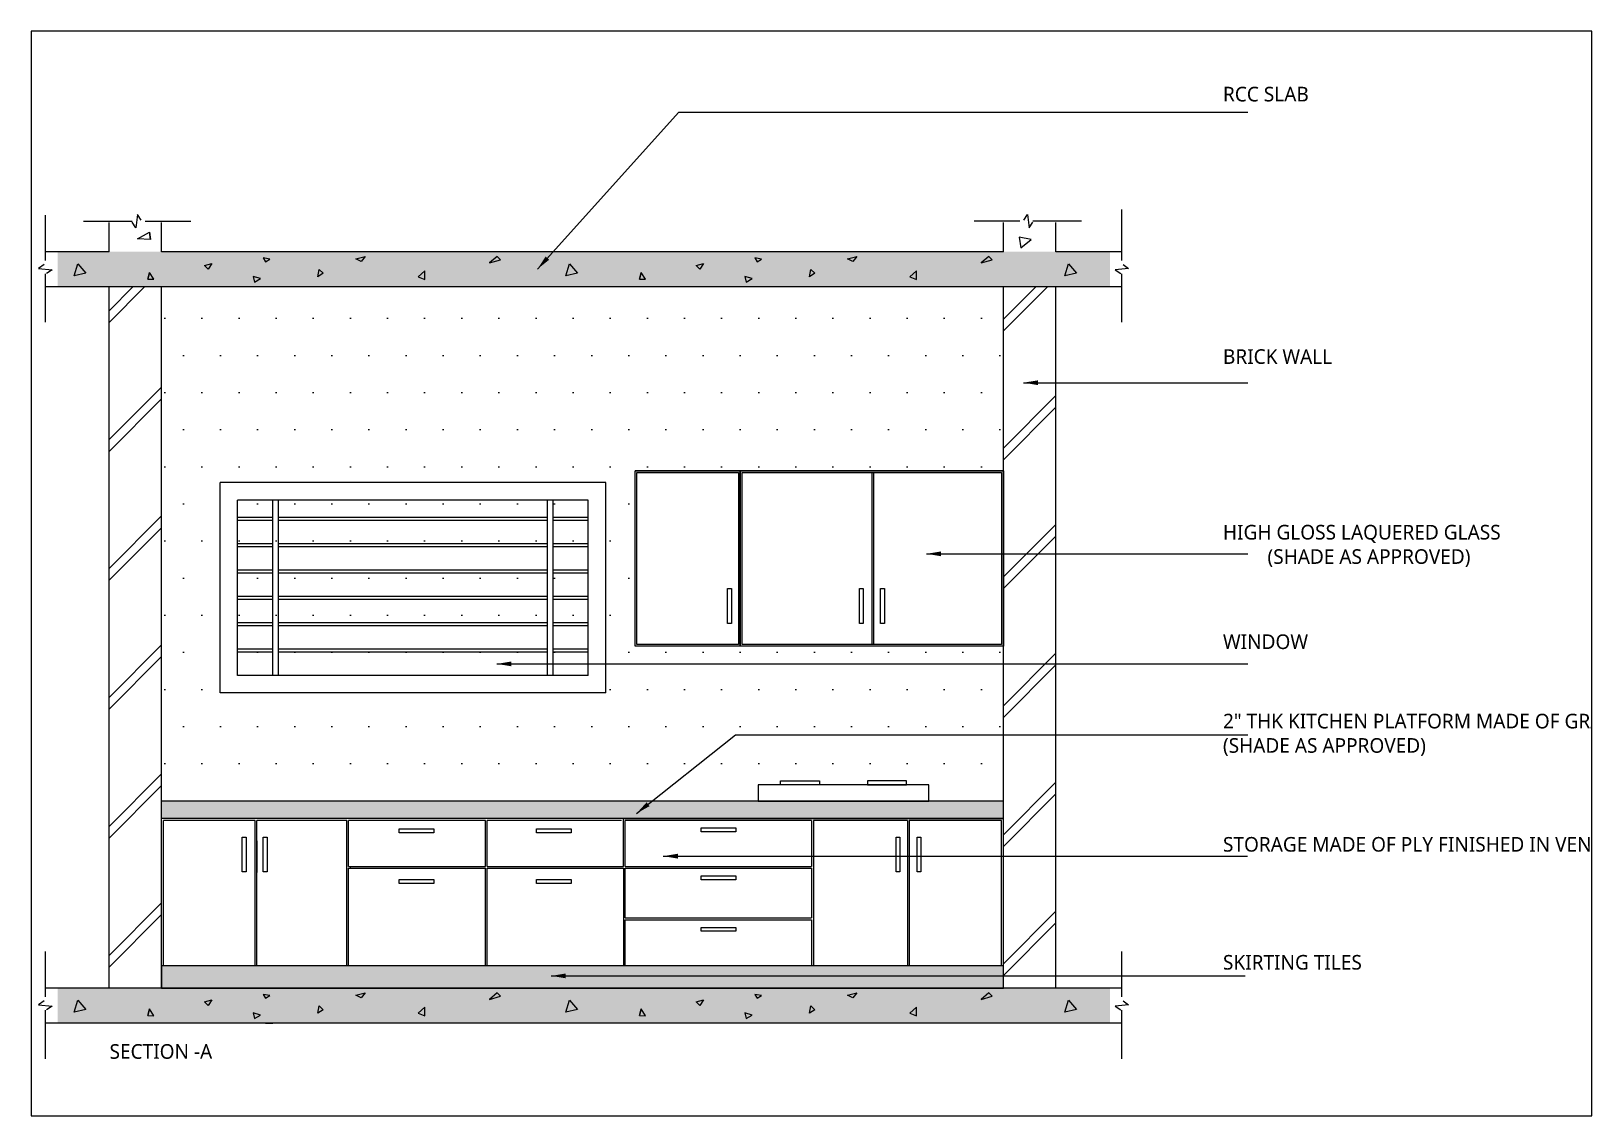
# Paper-space layout 'Layout6' of a CAD drawing. Header units: millimetres. Extents: x 29 to 257, y 20 to 178.
# The model-space entities are those that its viewports show. They can reach past a viewport. Long polylines and large blocks are cut down to what shows.
import ezdxf

# ---------------------------------------------------------------- set-up
doc = ezdxf.new("R2010")
doc.units = ezdxf.units.MM
doc.styles.get("Standard").update_dxf_attribs({"font": 'yugothic.ttf'})
doc.dimstyles.new('ISO-25', dxfattribs={"dimtxt": 2.5, "dimasz": 2.5, "dimexe": 1.25, "dimexo": 0.625, "dimtad": 1, "dimlunit": 4, "dimtxsty": 'Standard', "dimcen": 2.5, "dimadec": 0, "dimazin": 0, "dimtfac": 1, "dimtmove": 0, "dimatfit": 3, "dimfxl": 1, "dimarcsym": 0})

msp = doc.modelspace()

# ---------------------------------------------------------------- hatches: boundary and pattern name
h = msp.add_hatch()
h.set_pattern_fill('DOTS', color=256, style=0)
h.set_pattern_definition([(0, (-255.4378, -298.388), (0.79375, 1.5875), [0, -1.5875])])
h.paths.add_polyline_path([(1538.186, 297.214), (1358.159, 297.214), (1358.159, 291.214), (1538.186, 291.214)])
h = msp.add_hatch()
h.set_pattern_fill('JIS_LC_8A', color=256, scale=2, style=0)
h.set_pattern_definition([(45, (-255.438, -298.388), (-11.03087, 11.03087), []), (45, (-253.438, -298.388), (-11.03087, 11.03087), [])])
h.paths.add_polyline_path([(1375.967, 291.214), (1366.967, 291.214), (1366.967, 171.214), (1375.967, 171.214)])
h.paths.add_polyline_path([(1519.967, 171.214), (1528.967, 171.214), (1528.967, 291.214), (1519.967, 291.214)])
h = msp.add_hatch()
h.set_pattern_fill('DOTS', color=256, scale=4, style=0)
h.set_pattern_definition([(0, (-255.438, -298.388), (3.175, 6.35), [0, -6.35])])
h.paths.add_polyline_path([(1375.967, 291.214), (1375.967, 203.214), (1478.015, 203.214), (1478.015, 206.008), (1481.835, 206.008), (1481.835, 206.692), (1488.496, 206.692), (1488.496, 206.008), (1496.714, 206.008), (1496.714, 206.692), (1503.375, 206.692), (1503.375, 206.008), (1507.195, 206.008), (1507.195, 203.214), (1519.967, 203.214), (1519.967, 229.714), (1474.967, 229.714), (1456.967, 229.714), (1456.967, 259.714), (1474.967, 259.714), (1519.967, 259.714), (1519.967, 291.214)])
h.paths.add_polyline_path([(1451.967, 257.714), (1451.967, 221.714), (1385.967, 221.714), (1385.967, 257.714)], flags=16)
h.paths.add_polyline_path([(1388.967, 254.714), (1388.967, 224.714), (1448.967, 224.714), (1448.967, 254.714)], flags=0)
h = msp.add_hatch()
h.set_pattern_fill('ZIGZAG', color=256, scale=0.4, style=0)
h.set_pattern_definition([(0, (-255.4378, -294.888), (1.27, 1.27), [1.27, -1.27]), (90, (-254.1678, -294.888), (-1.27, 1.27), [1.27, -1.27])])
h.paths.add_polyline_path([(1519.967, 203.214), (1375.967, 203.214), (1375.967, 200.214), (1519.967, 200.214)])
h = msp.add_hatch()
h.set_pattern_fill('ZIGZAG', color=256, scale=0.4, style=0)
h.set_pattern_definition([(0, (0, 0), (1.27, 1.27), [1.27, -1.27]), (90, (1.27, 0), (-1.27, 1.27), [1.27, -1.27])])
h.paths.add_polyline_path([(1519.967, 171.214), (1519.967, 175.014), (1375.967, 175.014), (1375.967, 171.214)])
h = msp.add_hatch()
h.set_pattern_fill('DOTS', color=256, style=0)
h.set_pattern_definition([(0, (-255.4378, -424.388), (0.79375, 1.5875), [0, -1.5875])])
h.paths.add_polyline_path([(1538.186, 171.214), (1358.159, 171.214), (1358.159, 165.214), (1538.186, 165.214)])

# ---------------------------------------------------------------- linework, layer by layer
for p, q in [((1366.967, 297.214), (1366.967, 302.214)), ((1371.58, 301.28), (1370.931, 302.241)), ((1371.821, 303.586), (1371.58, 301.28)), ((1372.469, 302.625), (1371.821, 303.586)), ((1375.967, 297.214), (1375.967, 302.214)), ((1519.967, 297.214), (1519.967, 302.214)), ((1523.464, 302.625), (1524.113, 303.586)), ((1524.113, 303.586), (1524.354, 301.28)), ((1524.354, 301.28), (1525.003, 302.241)), ((1528.967, 297.214), (1528.967, 302.214)), ((1371.864, 299.414), (1373.902, 300.572)), ((1374.041, 299.279), (1371.864, 299.414)), ((1374.041, 299.279), (1373.902, 300.572)), ((1373.902, 300.572), (1374.041, 299.279)), ((1374.041, 299.279), (1374.041, 299.279)), ((1524.712, 299.315), (1522.686, 299.72)), ((1522.686, 299.72), (1522.97, 297.858)), ((1522.97, 297.858), (1524.712, 299.315)), ((1366.967, 297.214), (1356.086, 297.214)), ((1519.967, 297.214), (1375.967, 297.214)), ((1409.181, 295.993), (1410.766, 296.395)), ((1410.766, 296.395), (1410.121, 295.563)), ((1433.384, 296.391), (1432.039, 295.286)), ((1433.952, 295.839), (1433.384, 296.391)), ((1493.287, 295.993), (1494.872, 296.395)), ((1494.872, 296.395), (1494.227, 295.563)), ((1517.49, 296.391), (1516.144, 295.286)), ((1518.058, 295.839), (1517.49, 296.391)), ((1540.246, 297.214), (1528.967, 297.214)), ((1355.894, 295.011), (1354.934, 294.362)), ((1354.934, 294.362), (1357.239, 294.122)), ((1357.239, 294.122), (1356.279, 293.473)), ((1361.034, 293.085), (1361.643, 295.162)), ((1361.643, 295.162), (1363.013, 293.541)), ((1373.619, 292.527), (1373.906, 293.673)), ((1373.906, 293.673), (1373.619, 292.527)), ((1374.624, 292.493), (1373.906, 293.673)), ((1383.33, 294.855), (1384.556, 295.2)), ((1383.943, 294.227), (1383.33, 294.855)), ((1384.556, 295.2), (1383.943, 294.227)), ((1394.489, 295.941), (1393.36, 296.137)), ((1393.36, 296.137), (1393.752, 295.5)), ((1393.752, 295.5), (1394.489, 295.941)), ((1402.671, 292.914), (1402.944, 294.166)), ((1402.944, 294.166), (1403.6, 293.511)), ((1410.121, 295.563), (1409.181, 295.993)), ((1421.015, 293.93), (1419.852, 292.911)), ((1421.015, 292.46), (1421.015, 293.93)), ((1432.039, 295.286), (1433.952, 295.839)), ((1445.14, 293.085), (1445.749, 295.162)), ((1445.749, 295.162), (1447.119, 293.541)), ((1457.725, 292.527), (1458.012, 293.673)), ((1458.012, 293.673), (1457.725, 292.527)), ((1458.73, 292.493), (1458.012, 293.673)), ((1467.436, 294.855), (1468.662, 295.2)), ((1468.049, 294.227), (1467.436, 294.855)), ((1468.662, 295.2), (1468.049, 294.227)), ((1478.594, 295.941), (1477.466, 296.137)), ((1477.466, 296.137), (1477.858, 295.5)), ((1477.858, 295.5), (1478.594, 295.941)), ((1486.777, 292.914), (1487.05, 294.166)), ((1487.05, 294.166), (1487.706, 293.511)), ((1494.227, 295.563), (1493.287, 295.993)), ((1505.121, 293.93), (1503.958, 292.911)), ((1505.121, 292.46), (1505.121, 293.93)), ((1516.144, 295.286), (1518.058, 295.839)), ((1530.489, 293.085), (1531.098, 295.162)), ((1531.098, 295.162), (1532.468, 293.541)), ((1541.399, 294.362), (1539.093, 294.122)), ((1541.399, 294.362), (1539.093, 294.122)), ((1539.093, 294.122), (1540.054, 293.473)), ((1539.093, 294.122), (1540.054, 293.473)), ((1540.438, 295.011), (1541.399, 294.362)), ((1540.438, 295.011), (1541.399, 294.362)), ((1540.246, 291.214), (1356.086, 291.214)), ((1363.013, 293.541), (1361.034, 293.085)), ((1366.967, 171.214), (1366.967, 291.214)), ((1373.619, 292.527), (1374.624, 292.493)), ((1375.967, 171.214), (1375.967, 291.214)), ((1392.869, 292.608), (1391.617, 292.976)), ((1391.617, 292.976), (1391.838, 291.995)), ((1391.838, 291.995), (1392.869, 292.608)), ((1403.6, 293.511), (1402.671, 292.914)), ((1403.6, 293.511), (1403.6, 293.511)), ((1419.852, 292.911), (1421.015, 292.46)), ((1447.119, 293.541), (1445.14, 293.085)), ((1457.725, 292.527), (1458.73, 292.493)), ((1476.975, 292.608), (1475.723, 292.976)), ((1475.723, 292.976), (1475.944, 291.995)), ((1475.944, 291.995), (1476.975, 292.608)), ((1487.706, 293.511), (1486.777, 292.914)), ((1487.706, 293.511), (1487.706, 293.511)), ((1503.958, 292.911), (1505.121, 292.46)), ((1519.967, 171.214), (1519.967, 291.214)), ((1519.967, 171.214), (1519.967, 291.214)), ((1528.967, 171.214), (1528.967, 291.214)), ((1532.468, 293.541), (1530.489, 293.085)), ((1456.967, 229.714), (1456.967, 259.714)), ((1519.967, 259.714), (1456.967, 259.714)), ((1474.967, 229.714), (1474.967, 259.714)), ((1497.467, 259.414), (1497.467, 230.014)), ((1497.767, 259.414), (1497.767, 230.014)), ((1385.967, 221.714), (1385.967, 257.714)), ((1451.967, 257.714), (1385.967, 257.714)), ((1451.967, 221.714), (1451.967, 257.714)), ((1388.967, 224.714), (1388.967, 254.714)), ((1448.967, 254.714), (1388.967, 254.714)), ((1394.967, 224.714), (1394.967, 254.714)), ((1395.967, 224.714), (1395.967, 254.714)), ((1441.967, 224.714), (1441.967, 254.714)), ((1442.967, 224.714), (1442.967, 254.714)), ((1448.967, 224.714), (1448.967, 254.714)), ((1394.967, 251.714), (1388.967, 251.714)), ((1394.967, 251.214), (1388.967, 251.214)), ((1441.967, 251.714), (1395.967, 251.714)), ((1441.967, 251.214), (1395.967, 251.214)), ((1448.967, 251.714), (1442.967, 251.714)), ((1448.967, 251.214), (1442.967, 251.214)), ((1394.967, 247.214), (1388.967, 247.214)), ((1394.967, 246.714), (1388.967, 246.714)), ((1441.967, 247.214), (1395.967, 247.214)), ((1441.967, 246.714), (1395.967, 246.714)), ((1448.967, 247.214), (1442.967, 247.214)), ((1448.967, 246.714), (1442.967, 246.714)), ((1394.967, 242.714), (1388.967, 242.714)), ((1394.967, 242.214), (1388.967, 242.214)), ((1441.967, 242.714), (1395.967, 242.714)), ((1441.967, 242.214), (1395.967, 242.214)), ((1448.967, 242.714), (1442.967, 242.714)), ((1448.967, 242.214), (1442.967, 242.214)), ((1394.967, 238.214), (1388.967, 238.214)), ((1394.967, 237.714), (1388.967, 237.714)), ((1441.967, 238.214), (1395.967, 238.214)), ((1441.967, 237.714), (1395.967, 237.714)), ((1448.967, 238.214), (1442.967, 238.214)), ((1448.967, 237.714), (1442.967, 237.714)), ((1394.967, 233.714), (1388.967, 233.714)), ((1394.967, 233.214), (1388.967, 233.214)), ((1441.967, 233.714), (1395.967, 233.714)), ((1441.967, 233.214), (1395.967, 233.214)), ((1448.967, 233.714), (1442.967, 233.714)), ((1448.967, 233.214), (1442.967, 233.214)), ((1519.967, 229.714), (1456.967, 229.714)), ((1394.967, 229.214), (1388.967, 229.214)), ((1394.967, 228.714), (1388.967, 228.714)), ((1441.967, 229.214), (1395.967, 229.214)), ((1441.967, 228.714), (1395.967, 228.714)), ((1448.967, 229.214), (1442.967, 229.214)), ((1448.967, 228.714), (1442.967, 228.714)), ((1448.967, 224.714), (1388.967, 224.714)), ((1451.967, 221.714), (1385.967, 221.714)), ((1519.967, 203.214), (1375.967, 203.214)), ((1519.967, 200.214), (1375.967, 200.214)), ((1376.267, 175.014), (1376.267, 199.914)), ((1391.967, 199.914), (1376.267, 199.914)), ((1391.967, 175.014), (1391.967, 199.914)), ((1407.667, 199.914), (1392.267, 199.914)), ((1392.267, 175.014), (1392.267, 199.914)), ((1407.667, 175.014), (1407.667, 199.914)), ((1407.967, 192.014), (1407.967, 199.914)), ((1431.367, 199.914), (1407.967, 199.914)), ((1431.367, 199.914), (1431.267, 199.914)), ((1431.367, 192.014), (1431.367, 199.914)), ((1454.667, 199.914), (1431.667, 199.914)), ((1431.667, 192.014), (1431.667, 199.914)), ((1454.967, 200.214), (1519.967, 200.214)), ((1454.967, 192.014), (1454.967, 200.214)), ((1454.967, 192.014), (1454.967, 200.214)), ((1455.267, 192.014), (1455.267, 199.914)), ((1487.167, 199.914), (1455.267, 199.914)), ((1487.167, 199.914), (1487.167, 192.014)), ((1487.467, 200.214), (1519.667, 200.214)), ((1503.567, 199.914), (1487.467, 199.914)), ((1487.467, 199.914), (1487.467, 175.014)), ((1503.567, 199.914), (1503.567, 175.014)), ((1519.667, 199.914), (1503.867, 199.914)), ((1503.867, 199.914), (1503.867, 175.014)), ((1519.667, 175.014), (1519.667, 199.914)), ((1407.967, 192.014), (1431.367, 192.014)), ((1407.967, 175.014), (1407.967, 191.714)), ((1407.967, 191.714), (1431.367, 191.714)), ((1431.267, 192.014), (1431.367, 192.014)), ((1431.267, 191.714), (1431.367, 191.714)), ((1431.367, 175.014), (1431.367, 191.714)), ((1431.667, 192.014), (1454.967, 192.014)), ((1431.667, 175.014), (1431.667, 191.714)), ((1431.667, 191.714), (1454.967, 191.714)), ((1454.967, 191.714), (1454.967, 175.014)), ((1455.267, 192.014), (1487.167, 192.014)), ((1455.267, 183.214), (1455.267, 191.714)), ((1455.267, 191.714), (1487.167, 191.714)), ((1487.167, 191.714), (1487.167, 183.214)), ((1455.267, 183.214), (1487.167, 183.214)), ((1455.267, 175.014), (1455.267, 182.914)), ((1455.267, 182.914), (1487.167, 182.914)), ((1487.167, 182.914), (1487.167, 175.014)), ((1391.967, 175.014), (1376.267, 175.014)), ((1407.667, 175.014), (1392.267, 175.014)), ((1431.367, 175.014), (1407.967, 175.014)), ((1431.367, 175.014), (1431.267, 175.014)), ((1454.967, 175.014), (1431.667, 175.014)), ((1487.167, 175.014), (1455.267, 175.014)), ((1503.567, 175.014), (1487.467, 175.014)), ((1519.667, 175.014), (1503.867, 175.014)), ((1540.246, 171.214), (1356.086, 171.214)), ((1355.894, 169.011), (1354.934, 168.362)), ((1354.934, 168.362), (1357.239, 168.122)), ((1361.034, 167.085), (1361.643, 169.162)), ((1361.643, 169.162), (1363.013, 167.541)), ((1383.33, 168.855), (1384.556, 169.2)), ((1383.943, 168.227), (1383.33, 168.855)), ((1384.556, 169.2), (1383.943, 168.227)), ((1394.489, 169.941), (1393.36, 170.137)), ((1393.36, 170.137), (1393.752, 169.5)), ((1393.752, 169.5), (1394.489, 169.941)), ((1409.181, 169.993), (1410.766, 170.395)), ((1410.121, 169.563), (1409.181, 169.993)), ((1410.766, 170.395), (1410.121, 169.563)), ((1433.384, 170.391), (1432.039, 169.286)), ((1432.039, 169.286), (1433.952, 169.839)), ((1433.952, 169.839), (1433.384, 170.391)), ((1445.14, 167.085), (1445.749, 169.162)), ((1445.749, 169.162), (1447.119, 167.541)), ((1467.436, 168.855), (1468.662, 169.2)), ((1468.049, 168.227), (1467.436, 168.855)), ((1468.662, 169.2), (1468.049, 168.227)), ((1478.594, 169.941), (1477.466, 170.137)), ((1477.466, 170.137), (1477.858, 169.5)), ((1477.858, 169.5), (1478.594, 169.941)), ((1493.287, 169.993), (1494.872, 170.395)), ((1494.227, 169.563), (1493.287, 169.993)), ((1494.872, 170.395), (1494.227, 169.563)), ((1517.49, 170.391), (1516.144, 169.286)), ((1516.144, 169.286), (1518.058, 169.839)), ((1518.058, 169.839), (1517.49, 170.391)), ((1530.489, 167.085), (1531.098, 169.162)), ((1531.098, 169.162), (1532.468, 167.541)), ((1541.399, 168.362), (1539.093, 168.122)), ((1540.438, 169.011), (1541.399, 168.362)), ((1357.239, 168.122), (1356.279, 167.473)), ((1363.013, 167.541), (1361.034, 167.085)), ((1373.619, 166.527), (1373.906, 167.673)), ((1373.906, 167.673), (1373.619, 166.527)), ((1373.619, 166.527), (1374.624, 166.493)), ((1374.624, 166.493), (1373.906, 167.673)), ((1392.869, 166.608), (1391.617, 166.976)), ((1391.617, 166.976), (1391.838, 165.995)), ((1391.838, 165.995), (1392.869, 166.608)), ((1402.671, 166.914), (1402.944, 168.166)), ((1403.6, 167.511), (1402.671, 166.914)), ((1402.944, 168.166), (1403.6, 167.511)), ((1403.6, 167.511), (1403.6, 167.511)), ((1421.015, 167.93), (1419.852, 166.911)), ((1419.852, 166.911), (1421.015, 166.46)), ((1421.015, 166.46), (1421.015, 167.93)), ((1447.119, 167.541), (1445.14, 167.085)), ((1457.725, 166.527), (1458.012, 167.673)), ((1458.012, 167.673), (1457.725, 166.527)), ((1457.725, 166.527), (1458.73, 166.493)), ((1458.73, 166.493), (1458.012, 167.673)), ((1476.975, 166.608), (1475.723, 166.976)), ((1475.723, 166.976), (1475.944, 165.995)), ((1475.944, 165.995), (1476.975, 166.608)), ((1486.777, 166.914), (1487.05, 168.166)), ((1487.706, 167.511), (1486.777, 166.914)), ((1487.05, 168.166), (1487.706, 167.511)), ((1487.706, 167.511), (1487.706, 167.511)), ((1505.121, 167.93), (1503.958, 166.911)), ((1503.958, 166.911), (1505.121, 166.46)), ((1505.121, 166.46), (1505.121, 167.93)), ((1532.468, 167.541), (1530.489, 167.085)), ((1539.093, 168.122), (1540.054, 167.473)), ((1540.246, 165.214), (1356.086, 165.214)), ((1393.721, 165.214), (1394.978, 165.214))]:
    msp.add_line(p, q)
at = {"linetype": 'Continuous'}
for points in [[(1540.246, 295.705), (1540.246, 304.421)], [(1540.246, 295.705), (1540.246, 304.421)], [(1356.086, 295.705), (1356.086, 303.483)], [(1362.59, 302.433), (1370.907, 302.433)], [(1373.164, 302.433), (1380.941, 302.433)], [(1522.77, 302.433), (1514.992, 302.433)], [(1533.344, 302.433), (1525.026, 302.433)], [(1356.086, 285.132), (1356.086, 293.449)], [(1540.246, 285.132), (1540.246, 293.449)], [(1540.246, 285.132), (1540.246, 293.449)], [(1356.086, 169.705), (1356.086, 177.483)], [(1540.246, 169.705), (1540.246, 177.483)], [(1356.086, 159.132), (1356.086, 167.449)], [(1540.246, 159.132), (1540.246, 167.449)]]:
    msp.add_lwpolyline(points, dxfattribs=at)
for points in [[(1456.967, 259.714), (1474.967, 259.714), (1474.967, 229.714), (1456.967, 229.714)], [(1457.267, 259.414), (1474.667, 259.414), (1474.667, 230.014), (1457.267, 230.014)], [(1474.967, 259.714), (1519.967, 259.714), (1519.967, 229.714), (1474.967, 229.714)], [(1475.267, 259.414), (1519.667, 259.414), (1519.667, 230.014), (1475.267, 230.014)], [(1472.788, 239.565), (1473.458, 239.565), (1473.458, 233.625), (1472.788, 233.625)], [(1495.342, 239.565), (1496.012, 239.565), (1496.012, 233.625), (1495.342, 233.625)], [(1498.939, 239.565), (1499.609, 239.565), (1499.609, 233.625), (1498.939, 233.625)], [(1478.015, 203.214), (1507.195, 203.214), (1507.195, 206.008), (1478.015, 206.008)], [(1488.496, 206.008), (1481.835, 206.008), (1481.835, 206.692), (1488.496, 206.692)], [(1496.714, 206.008), (1503.375, 206.008), (1503.375, 206.692), (1496.714, 206.692)], [(1422.538, 198.446), (1422.538, 197.776), (1416.598, 197.776), (1416.598, 198.446)], [(1446.059, 198.446), (1446.059, 197.776), (1440.118, 197.776), (1440.118, 198.446)], [(1474.187, 198.61), (1474.187, 197.94), (1468.247, 197.94), (1468.247, 198.61)], [(1389.77, 197.048), (1390.44, 197.048), (1390.44, 191.107), (1389.77, 191.107)], [(1392.267, 196.436), (1392.267, 196.436), (1392.267, 190.977), (1392.267, 190.977)], [(1393.367, 197.048), (1394.037, 197.048), (1394.037, 191.107), (1393.367, 191.107)], [(1501.603, 197.048), (1502.273, 197.048), (1502.273, 191.107), (1501.603, 191.107)], [(1505.2, 197.048), (1505.87, 197.048), (1505.87, 191.107), (1505.2, 191.107)], [(1422.538, 189.8), (1422.538, 189.13), (1416.598, 189.13), (1416.598, 189.8)], [(1446.059, 189.8), (1446.059, 189.13), (1440.118, 189.13), (1440.118, 189.8)], [(1474.187, 190.41), (1474.187, 189.74), (1468.247, 189.74), (1468.247, 190.41)], [(1474.187, 181.61), (1474.187, 180.94), (1468.247, 180.94), (1468.247, 181.61)], [(1375.967, 171.214), (1519.967, 171.214), (1519.967, 175.014), (1375.967, 175.014)]]:
    msp.add_lwpolyline(points, close=True)
msp.add_point((1408.267, 191.714))

# ---------------------------------------------------------------- texts
at = {"char_height": 2.5, "attachment_point": 1}
for s, insert, width in [('RCC SLAB', (1557.536, 325.426), 17.58185), ('BRICK WALL', (1557.536, 280.522), 24.12605), ('HIGH GLOSS LAQUERED GLASS\\P         (SHADE AS APPROVED)', (1557.536, 250.469), 56.05174), ('WINDOW', (1557.536, 231.73), 28.92984), ('2" THK KITCHEN PLATFORM MADE OF GRANITE (SHADE AS APPROVED)', (1557.536, 218.149), 75.26749), ('STORAGE MADE OF PLY FINISHED IN VENEER', (1557.536, 197.064), 68.70681), ('SKIRTING TILES', (1557.536, 176.881), 25.53457), ('SECTION -A', (1367.062, 161.623), 19.89776)]:
    msp.add_mtext(s, dxfattribs=dict(at, insert=insert, width=width))

# ---------------------------------------------------------------- leaders
for points in [[(1440.285, 294.25), (1464.448, 321.081), (1561.767, 321.081)], [(1523.404, 274.795), (1561.767, 274.795)], [(1506.812, 245.518), (1561.767, 245.518)], [(1433.311, 226.685), (1561.767, 226.685)], [(1457.228, 201.111), (1474.124, 214.559), (1561.767, 214.559)], [(1461.779, 193.787), (1561.707, 193.787)], [(1442.604, 173.304), (1561.331, 173.304)]]:
    msp.add_leader(points, dimstyle='ISO-25', override={"dimgap": 0.625, "dimtad": 0})

psp = doc.layouts.new('Layout6')

# ---------------------------------------------------------------- viewports
at = {"layer": '0'}
psp.add_viewport(center=(142.59, 99.11), size=(228.14, 158.5807), view_center_point=(1487.146, 242.149), view_height=185.57025, dxfattribs=at)

doc.saveas('drawing.dxf')
